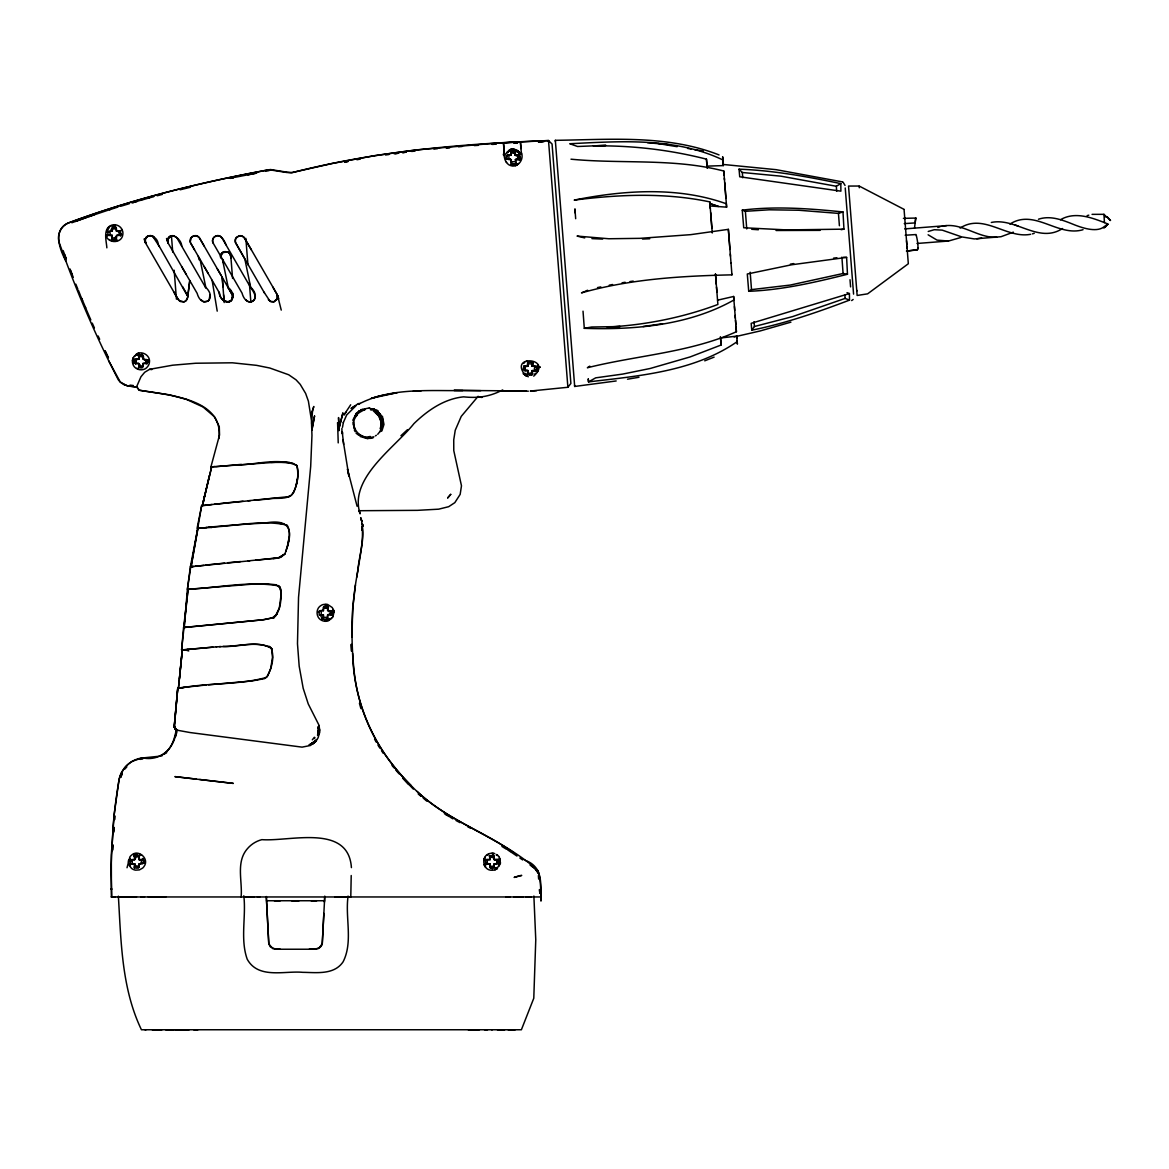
<?xml version="1.0" encoding="UTF-8"?>
<svg xmlns="http://www.w3.org/2000/svg" width="1169" height="1169" viewBox="0 0 1169 1169"><rect width="100%" height="100%" fill="white"/><g stroke="black" fill="none" stroke-linecap="round" stroke-linejoin="round"><path stroke-width="1.5" d="M135.619 359.292L138.892 359.278L138.643 354.455L142.121 355.04L143.743 357.13M218.881 291.987C221.555 308.923 241.398 301.178 228.452 288.115L199.621 238.169C196.567 232.251 187.186 237.716 190.766 243.284L219.567 293.185C219.83 301.587 232.952 306.263 232.719 295.713L228.262 287.779L222.431 259.138L223.191 262.63M147.162 361.353L147.177 359.833C141.639 362.171 142.998 351.65 143.159 359.088L145.92 360.476L145.862 361.44L145.277 363.296L143.013 363.471L143.027 366.832L141.259 367.972L138.877 366.92L138.848 363.53L135.677 363.837L133.909 362.77L134.976 359.175L138.892 359.278M176.855 730.333L175.072 728.842L174.313 726.051L177.776 688.03L206.08 684.99M351.986 637.149L352.658 608.698L355.449 584.968M327.51 618.766L327.656 614.777L329.936 614.017L331.017 610.788L332.244 611.533L331.689 614.996L327.598 615.069L327.51 618.766L325.07 619.278L323.228 618.708L323.418 614.821L319.532 615.142L319.079 613.944L319.488 610.759L323.36 610.496L319.488 610.759M174.707 728.141L174.327 725.817L176.3 730.04L190.021 732.539L302.07 747.137L310.428 745.486L315.367 741.847L318.07 737.858L319.809 731.94L319.093 725.394L308.251 703.943L303.18 688.278L299.176 666.155L297.481 643.739L298.533 597.417L310.691 466.358L311.962 435.409L311.436 420.241L308.397 401.172L305.635 393.442L300.228 384.382L296.035 379.823L288.699 374.767L269.834 368.03L256.552 365.342L232.353 362.799L195.734 363.238L172.661 365.196L149.617 369.316L144.693 372.283L140.952 376.754L136.583 386.837L139.33 390.285L169.534 394.859L186.382 399.345L203.026 406.973L214.658 416.968L219.275 426.656L219.538 434.985L210.902 466.928L277.886 462.076L292.016 462.836L296.897 465.554C299.483 474.366 296.97 484.039 293.711 492.383C288.319 501.019 275.723 496.986 267.204 499.192M318.202 730.654L317.632 735.447L318.231 726.592L318.363 728.506M490.352 868.085L489.957 863.818L486.012 864.198L485.369 861.261L486.801 859.493L490.308 859.551L489.46 855.752L493.26 855.372L494.209 856.293L494.151 859.551L496.927 860.472L496.577 863.774L494.166 863.847L494.107 867.135L490.951 868.333L489.943 867.281L489.957 863.818M518.802 153.373L520.044 154.79L515.237 155.185L515.339 150.83L511.993 150.947L511.058 151.795L511.087 155.302L507.229 155.199L506.82 159.101C514.155 156.763 508.383 166.524 515.836 163.718L515.514 159.437L518.992 158.926L520.03 156.588L518.948 155.068L515.266 155.287L518.101 156.573L517.867 159.349M112.195 235.539L112.107 239.236L114.869 239.923L116.52 235.407L120.539 234.648L120.524 230.79L116.301 231.111L115.599 226.932L112.735 226.538L112.224 231.199L108.22 231.55L107.826 232.66L108.059 235.261L112.195 235.539L108.059 235.261M1038.452 219.231C1050.829 215.038 1063.454 220.371 1074.852 224.974C1083.634 228.379 1097.954 232.909 1104.837 226.099M176.271 730.172C173.626 725.481 173.611 726.285 176.271 730.172C175.204 747.546 160.825 761.75 142.676 757.892C130.212 759.149 119.72 769.918 118.624 782.382A564.276 564.276 0 0 0 113.174 825.285L110.967 868.289L111.727 896.959M532.056 366.277L532.786 362.507L532.056 366.277L535.241 366.262L537.755 367.884L537.185 365.634L536.045 371.011L537.112 370.208L537.17 367.738L535.3 367.081M348.084 896.082C344.987 917.636 353.272 941.761 343.116 961.795C334.159 975.165 316.375 972.476 302.727 972.33C284.447 970.635 258.349 979.33 247.229 959.238C240.04 939.145 246.279 916.715 243.81 895.79M532.26 372.443L532.538 374.431L532.1 370.602L536.045 371.011L532.143 370.558L532.538 374.431L529.63 375.161L527.438 374.475L527.935 370.5L524.589 370.529L523.42 368.001L524.004 365.985L527.92 366.292L528.432 362.054L532.786 362.507M129.379 860.881L129.744 859.639L134.669 859.639L134.216 855.796L139.842 855.766L139.169 854.685M139.038 859.799C140.002 850.886 136.437 861.1 141.668 860.223L143.071 859.303L139.067 859.61M327.656 608.45L328.416 607.69L327.685 607.076L327.583 610.218L330.491 611.562C324.909 612.293 330.169 605.849 326.019 606.024L323.623 606.799L323.36 610.496M532.158 366.102L532.129 362.96L533.079 363.486L532.158 366.102L535.241 366.262L534.072 365.912M148.068 360.023L147.046 363.676L145.277 363.296M175.233 729.266L174.327 725.847L176.198 730.128C174.254 740.196 170.426 752.485 159.583 756.036L162.345 755.627L161.717 755.218M220.707 258.071C218.647 250.487 231.301 249.304 230.877 256.917L232.573 278.441M351.211 875.523L350.788 896.959L248.281 896.959M494.107 867.135L494.166 863.847M1107.715 224.609L1106.269 224.769L1108.124 224.112L1104.442 222.607L1103.945 214.336L1092.051 214.351M510.97 159.481L510.999 163.119M138.833 359.19L138.731 355.741L137.796 355.464L138.643 354.455M363.048 525.889L362.01 526.678L361.791 530.185L362.01 526.678L363.048 525.889L361.879 523.069M174.371 726.899L174.327 725.788M112.224 231.199L112.735 226.538L114.81 226.684M382.906 422.17L382.833 424.362L382.424 418.926L381.05 415.799L382.906 422.17L379.618 413.738L380.027 414.381L375.483 410.231L376.535 410.874L370.427 408.478M119.092 234.56L119.194 231.769L119.676 231.038L120.129 232.236L120.524 230.79M515.237 155.185L515.339 150.83L517.999 152.423M112.589 849.863L112.838 844.749M133.368 360.841L133.573 357.992M221.715 253.468L220.62 256.946L222.636 252.562L227.911 252.022L230.147 253.994L230.965 257.984M249.83 560.784L190.372 566.746L187.391 589.337L251.247 584.237L266.883 583.799L276.191 584.792L280.282 587.729L281.276 593.414L279.347 607.836L275.402 616.151M497.278 855.547L496.197 854.919L497.176 855.284M133.061 358.006L133.032 360.169L134.026 359.497M324.763 896.112L322.264 943.704L320.262 947.314L315.528 949.228L275.519 949.243L270.214 946.7L268.782 943.704L266.313 896.521L268.782 943.894L272.757 948.644L280.253 949.228M323.857 913.427L322.249 944.055L318.465 948.556L309.244 949.228M324.441 902.147L324.734 896.711M515.514 159.437L515.836 163.718M840.818 183.621L840.891 191.161L739.714 176.782L739.056 169.184C773.381 170.382 807.253 176.665 840.818 183.621L836.317 186.266L780.965 176.183L742.33 172.486L739.056 169.184M363.077 525.115L361.674 522.879C365.546 538.018 358.868 555.713 357.772 571.334C351.46 603.452 350.598 636.477 353.886 669.004C357.144 703.826 370.646 737.318 392.609 764.57A233.99 233.99 0 0 0 410.64 785.1C446.178 822.903 499.616 835.85 537.638 870.306C541.978 876.998 540.955 918.191 540.809 893.072C541.189 878.971 540.487 865.761 525.188 860.34M341.962 433.012L341.903 428.38M112.516 850.462L112.838 845.275M113.7 831.437L113.919 827.973M311.641 423.514L312.474 411.196L313.803 406.476L310.91 415.287L312.474 411.196M255.646 560.243L278.704 557.876L284.783 554.091C293.214 532.713 292.557 517.867 264.808 523.098C245.227 524.033 225.661 525.612 206.124 527.424M511.058 151.795L511.087 155.302L507.229 155.199M113.641 832.606L114.036 827.36M134.786 859.551L130.709 859.799L130.402 863.073L130.855 864.066L134.713 863.818L134.347 867.822L136.437 868.187L139.169 867.077L139.009 863.876L144.328 862.883L143.845 860.033M139.038 867.266L139.096 863.935L143.699 863.204L143.071 859.303M291.154 495.612C297.54 487.458 298.972 475.432 296.897 465.554C277.93 456.699 254.506 465.671 234.034 464.853M174.985 728.696L174.313 726.519L177.79 688.015L179.485 687.869M134.669 859.639L137.343 855.138M281.101 590.462C281.305 599.682 280.721 610.452 274.189 617.524L264.106 619.687L183.562 627.475L181.619 649.92L182.656 649.818L181.59 649.92L188.077 589.41L192.476 588.986M382.658 424.771L382.497 421.147L382.658 424.771L382.818 422.944M174.239 726.417L177.776 688.03L179.529 687.971M185.476 627.256L183.65 627.461L188.063 589.41L189.188 589.308M185.111 627.446L184.264 627.534L187.391 589.337L190.752 566.702M114.796 819.484L115.132 816.094M179.471 678.648L182.291 649.993L212.977 647.144M917.972 247.93L917.27 249.918L906.428 251.087L917.621 249.611A10.185 1.753 79.7 0 0 916.364 235.729M232.719 296.692L233.084 293.375M500.011 863.409L500.274 860.939L499.499 864.914M850.594 286.887L850.009 279.727M133.558 359.073L133.032 360.169M529.63 375.161L529.805 373.554L532.056 372.984M915.707 218.34L915.137 222.914L904.265 223.615M915.751 218.062L903.403 218.355M914.509 228.13L915.78 217.785M182.612 286.697L187.814 295.918L189.758 280.56L187.625 297.715L185.944 300.711A5.304 5.217 64 0 1 183.738 301.85L180.596 301.587L178.141 299.425L145.73 243.284C142.486 231.9 157.771 234.472 158.253 244.511L187.712 296.327M342.517 427.255L343.365 422.404M114.869 239.923L116.067 240.01L116.973 235.378L119.939 235.247M323.448 610.686L323.448 607.296M191.497 566.804L190.386 566.746L197.751 528.432L206.533 527.54M192.257 566.717L191.058 566.848L197.985 528.417M287.691 545.952L289.035 537.331M187.683 297.247L186.616 299.995A5.304 5.202 67.1 0 1 183.738 301.85L178.93 300.477L174.649 293.39M525.451 375.527L523.566 373.306M218.837 438.653C224.58 398.088 166.597 395.005 139.14 390.154L136.656 386.603M356.706 577.34C359 561.5 363.983 540.326 362.01 526.678M191.073 566.863L201.653 505.563L250.414 500.639M323.228 618.708L323.418 614.821M295.918 486.421L297.335 479.1M127.026 867.749L129.905 856.892A10.565 8.446 84.2 0 1 131.279 855.387C138.103 848.489 149.866 858.791 144.006 866.507A8.899 7.993 -79.1 0 1 142.662 868.07L139.403 869.897L135.575 870.145A12.654 10.316 -60.9 0 1 131.571 868.392L129.335 865.601L128.415 861.611A5.962 4.179 -86.6 0 1 128.561 860.194M483.951 859.61L484.887 857.359M494.151 864.256L498.228 863.058L498.725 859.449L494.224 859.58L492.617 856.921L489.986 857.681M112.107 239.236L112.224 235.29M202.369 505.709L211.604 467.103L202.354 505.709L209.353 475.637M518.101 156.573L518.305 155.594M505.534 154.206L507.404 151.853M107.723 230.045L109.301 227.137L107.767 228.54M509.786 150.027L508.325 150.903L510.561 149.354L512.986 149.267L510.561 149.354M204.546 495.788L202.632 505.68M132.959 358.708L133.149 359.204M382.205 427.006L381.547 428.775L382.424 423.646L382.555 424.464M382.205 428.102L380.685 431.156L382.891 425.268M107.022 230.395L107.256 229.416M339.083 428.044L342.853 413.095L339.083 428.044L338.542 417.567L338.937 430.674L337.593 422.623L338.221 442.89M381.547 428.775L381.883 427.372M145.92 360.476L146.183 359.438M525.699 370.091L525.232 368.966A4.837 4.837 0 0 1 525.319 367.387L525.568 366.467L527.92 366.292L527.891 362.887L527.292 364.436M175.598 736.675L177.016 731.502M525.466 374.46L524.866 373.437L525.992 373.627M116.067 240.01L116.155 237.702M343.277 422.71L346.667 414.966L355.946 405.789M534.175 370.5L534.73 366.598M285.806 551.578C287.969 543.351 291.87 533.108 287.179 525.173C261.724 519.314 234.954 526.503 209.076 527.131L212.042 527.394L197.079 528.3L201.682 505.563L202.573 505.461M490.308 859.551L487.663 859.712L487.356 860.662A4.837 4.837 0 0 0 487.268 862.24L487.546 863.657L489.957 863.935M494.209 856.293L494.224 859.58M134.303 361.893L134.26 360.637M352.79 420.285L356.691 412.686M507.638 152.803L507.901 151.999M138.877 366.92L138.848 363.53M382.57 425.662L380.1 431.668M537.492 371.771L538.12 369.93M133.997 856.453L134.873 856.234L135.107 857.651M133.047 358.167L132.565 359.804A8.534 8.534 0 0 0 132.462 360.578M129.744 859.639L130.183 858.397M149.047 360.169L148.931 361.499M323.813 608.085L326.575 608.026L327.422 605.732M142.501 859.215L142.793 858.441M516.917 159.174L517.239 158.326M484.346 859.347L485.062 857.578M332.624 616.662L333.282 615.04M515.397 159.612L519.694 159.978L520.614 158.136M168.292 238.081L168.248 243.284L197.152 293.346C201.784 310.165 218.691 298.884 205.145 286.741M321.066 946.364L322.264 943.704M360.023 411.108L354.587 417.654L355.244 416.208M314.388 738.647L314.914 737.522M534.861 374.109L535.285 373.218M142.311 367.694L143.027 363.427L146.461 363.53L145.877 362.624L147.046 363.676M527.979 362.96L528.432 362.054M508.968 155.375L508.836 159.452L511.072 159.715L508.588 158.75L511.496 159.919M381.898 430.937L383.958 424.449L382.395 416.208M315.367 741.847L316.478 739.977L312.985 743.689L316.478 739.977M117.572 240.04L116.491 240.829M142.647 863.789L143.159 862.985M484.609 860.384L485.135 859.566M354.587 417.654L356.282 415.068M321.343 610.773L321.154 614.806M498.725 859.449L497.892 860.735L497.702 859.566L494.151 859.551M350.685 404.795L343.905 415.024L346.009 412.292M354.762 416.5L356.691 413.578L355.975 414.44M120.378 236.167L121.459 234.56L120.48 233.069L120.539 234.648L118.537 235.495M381.386 429.783L377.719 434.298M498.827 866.244L499.455 865.352M231.652 299.995L232.631 295.421L228.452 288.115M407.513 429.651L400.938 435.716M847.028 292.645L849.41 293.551L849.498 300.126C817.613 312.196 785.261 323.448 751.769 330.184L754.414 326.502L754.049 321.694M493.362 868.114L494.18 866.96M356.326 415.477L357.319 414.074M168.862 237.307L172.676 235.612L168.278 238.111L168.248 243.284L167.62 239.733L169.973 236.372L173.494 235.67L176.855 237.775L205.963 288.158L200.031 259.357M1104.88 227.341L1107.671 224.214M331.002 618.796L331.806 617.729M485.646 860.676L486.801 859.493M312.342 739.802L314.359 737.288M516.83 164.551L517.356 164.493M134.347 867.822L134.713 863.818M357.086 415.258C348.084 423.894 358.708 440.362 370.222 436.432M523.683 363.471L524.545 362.478M853.165 299.454L851.646 300.579M478.15 396.291L461.244 416.383L455.238 430.265L453.733 439.851L453.777 450.606L461.477 485.807L460.162 494.385L454.814 502.655L448.662 506.703L438.653 509.173L417.435 510.342L358.781 510.721M134.567 356.326L135.458 355.347M138.19 868.099L139.169 867.077M111.026 229.548L112.297 228.291M312.459 743.718L315.718 740.547L312.459 743.718L314.49 742.154M272.362 617.787L277.097 614.193M138.833 353.286L136.729 354.207L137.401 353.593M311.305 744.054L314.505 741.278M485.515 866.755L484.609 864.928M137.737 354.28L136.773 354.894M1103.916 228.087L1106.4 225.924M115.41 239.66L116.447 238.724M137.796 355.464L139.944 354.952M284.885 553.858L280.984 557.262L278.251 557.861L248.223 560.872M356.94 413.826L364.845 409.471L362.711 409.91M498.14 864.344L499.09 863.555L499.017 860.691M137.314 359.307L136.218 360.184L136.262 363.121C139.593 362.317 139.652 367.344 142.91 366.145M527.979 373.934L529.805 373.554M496.474 868.362L495.393 869.151M737.186 341.626C694.108 371.552 639.165 375.907 588.504 381.883L588.27 379.019L588.504 381.883L595.679 377.85L622.726 374.08L650.183 368.483L690.105 356.94L721.068 345.03L720.411 336.716M140.996 863.745L141.668 860.223M138.892 356.881L140.441 356.545A4.866 4.866 0 0 1 142.034 356.633L143.013 355.917L142.121 355.04M496.226 867.53L494.94 868.435L496.065 868.129M222.461 252.694L225.003 251.569L228.803 252.343L230.804 255.938M486.012 864.198L487.546 863.657M358.445 403.48L351.051 408.492L354.47 406.213M589.775 366.131L587.379 367.753C636.871 355.318 689.359 352.746 736.412 331.733L736.046 327.159M522.85 369.375L523.668 368.834M375.468 435.847L376.374 435.263M525.962 361.659L527.102 360.9M135.999 354.412C141.727 349.955 150.962 355.639 149.369 362.77A19.084 12.669 22.8 0 1 147.689 366.54C143.86 372.137 134.201 370.208 132.74 363.603A17.959 12.304 -4.2 0 1 132.433 360.797L133.85 356.647L138.147 353.345M112.268 227.765L113.685 226.888M928.23 231.477L934.294 229.708L942.199 230.132L961.766 236.912L974.347 238.929L1001.015 236.708L1013.362 232.163M498.228 863.058L496.577 863.774M487.195 855.226L488.584 854.378M846.619 257.399L791.53 264.793L747.298 273.999L748.715 291.3L751.506 289.62L790.273 285.061L843.083 273.502L847.467 274.262L846.619 257.399L843.477 257.209M109.769 226.596L111.946 225.675M278.251 557.861L284.783 554.091M328.781 619.19L329.906 618.547M360.008 403.378L358.167 404.43C390.11 387.377 427.825 391.074 462.792 390.563M163.923 754.253L166.685 752.704M517.969 159.495L518.992 158.926L519.694 159.978M507.843 152.175L507.01 152.452M512.46 149.164L511.803 149.515L514.681 149.091M533.707 376.155C554.106 357.714 507.185 353.959 525.743 375.819M497.336 868.202L496.24 868.772L496.957 868.26M359.394 411.356L361.469 410.275M360.11 513.863C348.435 478.296 394.64 447.917 413.943 423.616C427.547 410.421 444.235 398.79 463.596 396.846C478.136 398.351 489.533 396.759 502.714 389.935M517.209 164.084L518.452 163.455M362.682 409.457L359.526 411.006M1060.488 219.714C1074.501 211.487 1090.604 217.229 1104.442 222.607M960.1 228.072C983.655 212.816 1006.48 238.944 1030.62 234.297M1009.928 224.083C1034.433 208.257 1057.974 237.278 1083.049 229.694M1062.548 228.525C1038.744 243.985 1015.7 217.332 991.327 222.461M495.51 869.415L496.489 868.976M583.93 291.797L581.49 292.893C630.237 278.996 681.483 275.972 731.94 274.847L731.882 274.101M514.988 161.673L511.116 161.79M329.746 619.687L325.026 620.827M960.757 237.526L948.468 241.033L916.993 243.473M585.143 291.256L587.598 290.248M515.047 164.654L516.698 163.996M704.717 360.826L714.113 357.13M130.855 864.066L134.844 864.023M849.498 300.126L845.114 298.416L792.524 316.624L754.414 326.502M71.85 222.753L87.105 217.215M136.262 363.121L133.909 362.77M514.784 165.034L512.606 165.428M75.488 221.409L94.265 214.76M373.934 436.782L367.899 438.083M88.756 216.66L110.281 209.456M937.816 227.517L939.964 226.801M273.414 617.773L274.189 617.524L262.251 619.862L187.931 627.125L189.583 626.92M109.506 209.777L117.967 207.015M843.945 229.153L786.737 229.913L743.718 227.765L742.271 210.157L745.384 211.311L769.304 209.792L798.763 210.245L838.451 213.386L842.995 211.94L843.945 229.153L841.096 229.679M849.41 293.551L751.17 323.331L751.769 330.184M287.369 496.957L289.839 496.182M490.337 853.37C480.591 854.89 482.183 870.744 492.047 870.247A8.724 8.504 36.2 0 0 496.737 868.859L500.507 863.087L498.988 856.716M120.67 206.285L129.408 203.654M132.901 202.602L141.624 199.987M790.931 322.147L760.04 330.988L734.117 336.95M360.783 409.764L369.462 407.893M1032.388 233.873L1034.229 233.332M369.039 437.484L369.769 437.264M131.936 202.909L137.197 201.389M140.704 200.367L149.471 197.824M510.97 150.859L507.667 151.678M1087.053 215.666L1088.807 215.154M148.551 198.072L153.738 196.684M157.201 195.764L162.389 194.375M133.85 855.094L135.239 854.729M180.128 189.787L190.489 187.245M115.088 238.33L116.184 238.052M514.915 164.654L511.101 164.873L513.293 164.917M583.024 311.173L584.295 328.328C634.884 330.067 689.038 325.289 733.913 300.009L733.635 296.473L717.547 300.185M847.467 274.262C815.056 282.343 782.222 290 748.715 291.3M493.084 857.038L494.049 856.804L492.953 854.583M134.946 866.112L138.921 866.229M115.103 237.307L115.95 237.102M324.704 620.14L326.136 619.804M158.809 756.285L141.829 758.038L132.462 761.209A29.809 29.809 0 0 0 124.762 767.638L121.079 773.44L119.019 779.723L114.197 814.296L111.303 854.846L111.435 896.959M511.218 152.905L515.193 153.256M112.969 228.642L116.432 228.876L116.608 231.17L119.194 231.769M230.395 178.302L233.829 177.571M514.755 165.15L515.85 164.917M597.491 287.589L600.851 286.902M609.224 285.192L612.571 284.505M230.147 178.389L233.698 177.688M247.886 174.853L256.742 173.07L235.539 177.206M265.611 171.302L269.162 170.586M981.741 238.038L976.802 238.812M494.107 866.156L489.943 866.317M344.84 162.023L348.201 161.395L344.738 162.053M134.479 853.969L136.32 853.618M356.94 159.729L360.432 159.072M372.94 437.995L369.609 438.433M245.811 299.644C247.243 301.923 250.502 302.669 252.782 301.237C258.057 297.847 253.264 291.242 250.75 287.735L222.139 238.169C219.085 232.28 209.748 237.76 213.269 243.284L242.056 293.141C246.834 310.384 263.551 298.577 250.268 286.887M729.938 249.435L728.36 229.343L690.762 234.648L640.027 238.344L608.801 238.754L577.048 236.08L584.705 237.906M942.156 226.26C961.459 221.818 977.635 238.242 996.675 237.249M363.53 410.027L364.918 409.778L362.901 410.085M584.295 328.328L591.704 327.013L620.184 326.546L607.208 327.101C644.923 325.099 682.477 317.72 717.883 304.466L716.509 287.048M511.759 149.72L512.548 149.588M622.069 282.796L625.137 282.27M790.376 264.15L793.766 263.58M627.505 379.209L638.975 377.266M319.532 615.142L323.375 615.011M289.357 496.591L248.091 500.77M513.527 150.83L511.993 150.947M643.067 326.546L662.502 323.711M629.989 281.568L633.218 281.101M616.18 380.962L574.68 386.457L555.333 140.324C609.897 139.622 667.221 134.508 719.052 154.936M385.478 154.995L388.97 154.513M394.187 153.797L397.679 153.314M402.91 152.598L406.388 152.131M395.297 153.636L398.907 153.139M402.516 152.657L406.125 152.16M140.032 759.353L142.676 759.002M524.589 370.529L527.935 370.5M528.388 363.778L532.085 363.997M184.264 627.534L186.616 627.271M833.57 258.144L836.902 257.735M197.649 566.074L195.676 566.322L204.005 565.343M273.283 558.665L276.176 558.314M368.79 437.82L371.07 437.542M223.089 503.313L214.336 504.292M192.067 566.556L192.856 566.468M193.133 566.614L194.259 566.483M736.865 337.563L736.952 338.528L736.762 336.131L720.586 337.987L721.068 345.03M183.138 687.562C210.683 682.769 239.981 684.917 266.59 677.377C271.661 668.931 274.978 656.993 270.974 647.655C255.324 640.48 236.182 647.144 219.377 646.632M181.604 687.737L184.059 687.46M191.511 566.629L192.564 566.497M182.335 687.664L179.938 687.927M241.369 464.385L215.812 466.709M205.89 565.022L224.477 563.137M203.085 505.636L212.042 504.526M411.605 151.459L415.068 151.093M536.513 390.709L530.229 391.06L567.886 387.275L570.881 383.461L552.06 144.006L548.509 140.572C462.047 143.655 375.293 151.21 291.286 172.866L270.463 169.52C201.74 182.057 133.529 198.642 68.021 223.162C60.846 226.216 56.755 235.057 59.151 242.494L65.917 261.155M742.271 210.157C775.748 205.978 809.576 208.593 842.995 211.94M223.878 503.138L243.035 501.238M182.364 649.979L181.619 649.92L216.586 646.852M191.716 589.059C220.649 587.349 250.356 580.818 278.982 585.947L280.282 587.729M186.923 649.54L188.107 649.423M178.989 688.044L177.776 688.03M208.52 684.815L251.993 680.957L264.589 678.604L267.584 676.003L270.667 668.756L272.509 657.373L271.603 648.634L271.895 650.271M198.175 528.198L197.736 528.432M227.882 562.727L240.536 561.544M536.819 367.577L540.21 367.256L537.331 366.54M188.983 589.176L188.063 589.41M215.081 466.533L210.931 466.928L212.393 466.796M433.918 149.033L437.44 148.711M446.251 147.908L449.773 147.586M458.584 146.783L462.106 146.461M254.068 500.244L266.532 499.192M446.412 147.835L449.963 147.542M904.718 228.905L946.51 225.617M216.309 646.925L220.62 646.589M223.177 646.355C238.637 647.524 258.276 639.472 271.807 648.707L268.943 646.165M474.366 145.584L478.457 145.321M492.719 144.328L496.284 144.094M114.124 225.354L115.205 225.296M905.186 235.232L916.058 234.545L916.364 235.7M948.468 241.033L937.07 240.127L928.128 234.808M491.93 144.401L495.583 144.196M114.898 238.067L112.414 237.833M521.316 152.496C524.706 160.197 516.42 169.534 508.661 164.654C501.881 159.802 504.993 149.968 503.386 142.866L520.424 141.975L520.994 148.595M538.5 142.004L542.021 141.829M413.241 391.147L421.293 390.753M538.544 142.019L543.819 141.785M331.397 613.74L332.288 613.71M492.339 1029.757L491.55 1029.757M327.51 617.495L323.492 617.232M567.871 387.129L548.509 140.572L497.775 143.013L416.12 149.91L374.752 155.623L332.434 163.441L292.688 172.427L286.975 172.515L269.002 169.724C200.776 182.393 133.134 198.993 67.963 223.06C52.313 230.293 59.955 249.991 65.902 261.111A1106.736 1106.736 0 0 0 108.688 360.768L120.275 382.058L126.72 385.653L136.568 386.997M642.453 239.031L649.73 238.754M270.887 462.398L289.401 462.383M508.836 159.452L506.82 159.101M112.209 231.082L108.22 231.55L109.74 232.061L110.602 235.276M152.218 1029.757L521.389 1029.757L533.78 998.253L535.767 939.803L533.882 896.009M723.348 165.589L707.011 166.13L706.456 159.159C669.559 149.72 631.421 145.321 593.355 145.891L605.951 145.38L577.559 146.49L569.771 143.743C620.754 141.186 675.609 137.343 722.91 159.948L723.348 165.589L723.1 162.418L723.202 163.748M111.011 889.083L111.976 889.054L110.997 889.054M524.662 390.928L502.918 390.782L526.225 390.943M114.883 241.179L112.063 240.916M524.764 390.884L521.082 390.957L524.355 390.987M820.112 230.366L776.041 230.498M524.282 390.987L521.082 391.016L528.315 391.191M512.723 163.894L514.331 163.923M368.001 438.799L360.067 436.446M513.892 896.959L523.274 896.959M531.223 896.959L527.818 896.944M170.119 1029.757L169.169 1029.757L173.377 1029.757M497.38 1029.757L504.73 1029.757M540.458 896.959L348.07 896.959M134.479 361.353L136.115 361.353L136.218 360.184L134.377 359.877M115.205 896.959L112.662 896.959M148.258 896.959L165.808 896.959M244.394 896.959L254.535 896.959M334.729 896.959L347.529 896.959M111.143 896.959L119.574 896.959M121.065 896.959L136.554 896.959M124.981 896.959L247.93 896.959M140.835 896.959L144.591 896.959M274.306 900.744L280.341 900.744M291.505 900.758L299.103 900.744M311.115 900.744L316.726 900.744M266.532 900.744L324.514 900.744M161.965 1029.757L141.434 1029.757C121.503 988.316 121.079 941.235 118.376 896.17M144.956 1029.757L146.023 1029.757M165.633 1029.757L169.9 1029.757M171.156 1029.757L172.88 1029.757M174.678 1029.757L189.188 1029.757M193.659 1029.757L197.926 1029.757M468.228 1029.757L479.509 1029.757M508.077 1029.757L515.251 1029.757M525.568 896.959L527.599 896.959M123.008 896.959L117.47 896.959M257.312 896.959L259.825 896.959M505.885 896.944L509.889 896.959M484.448 1029.757L487.575 1029.757M480.737 390.665L453.937 390.388L511.467 390.855L499.163 390.884M486.655 859.683L487.663 859.712M327.188 606.36L326.019 606.024L326.063 607.938M591.923 238.622L602.693 239.075M113.992 225.865L114.913 225.895M494.808 853.633L491.126 853.253M723.377 164.478L776.114 169.666L842.323 181.867M536.703 367.095L540.21 367.256M710.138 205.963L726.621 207.161L726.358 203.786C677.947 186.412 623.822 190.123 574.198 200.104C619.073 194.434 665.146 192.432 709.802 201.901L712.257 232.996M135.882 866.448L137.547 866.565M751.711 229.285L758.345 229.752M570.998 159.189C621.776 164.113 673.987 158.034 723.786 171.039L724.108 175.292M647.568 142.72L668.405 144.547M114.387 228.408L115.497 228.51M1104.676 216.572L1107.481 217.171L1110.55 220.517L1107.16 217.083M143.071 359.117L147.177 359.833L148.565 362.302M513.191 152.584L514.316 152.701M478.077 396.978L482.037 397.445M492.047 853.195L493.976 853.399M525.568 366.467L524.004 365.985M196.144 779.095L174.882 776.625L233.347 783.405L199.68 779.504M129.978 385.127L133.339 385.522M136.612 386.91C130.037 386.632 122.219 385.682 118.244 379.691L108.659 360.71M136.525 854.174L137.343 854.276M370.588 409.851L371.932 410.027M149.617 369.316L151.78 369.609M278.061 523.069L283.716 524.004M657.986 143.509L677.143 146.695M687.591 148.419L691.069 149.004M694.547 149.574L703.256 151.02M325.289 604.621L326.633 604.841M369.141 408.302L374.811 409.822L373.525 409.296M532.114 363.311L533.079 363.486M513.264 149.384L514.331 149.588M176.212 729.938L177.571 730.201M146.87 362.448L147.63 362.624M514.126 149.866L515.397 150.246M326.575 608.026L327.539 608.26M528.3 376.798L523.537 373.963M130.373 860.705L132.126 861.188L132.462 863.643M365.473 437.703L357.904 433.889M125.741 385.215L123.666 384.426M184.79 649.759L188.735 650.958M331.689 614.996L329.936 614.017M317.997 611.957L318.918 612.249M520.03 156.588L518.948 155.068M141.566 353.739L142.735 354.119M355.186 430.484L353.929 427.854M1018.111 226.085L1015.203 224.959M373.627 409.939L377.894 412.379M138.95 857.33L137.211 856.629M523.639 366.774L525.319 367.387M112.092 240.069L114.051 240.522L114.007 239.572M527.979 372.823L528.929 373.174L527.877 373.759L527.467 370.573M519.65 152.584L518.671 151.605L520.41 153.329L517.224 150.304M535.884 369.725L537.112 370.208L536.454 368.995M374.957 409.53L373.612 409.004L378.186 411.809L376.871 410.947L380.948 415.127M485.223 863.248L486.596 863.789L485.676 862.751M516.756 150.377L515.339 149.793L516.23 150.421M525.729 375.191L526.868 375.673M362.536 436.709L363.501 437.148M140.251 854.451L141.668 855.153M109.272 239.543L110.047 239.923M139.009 365.634L140.528 365.941L138.293 363.515M375.512 410.421L376.564 410.962M904.061 209.368L859.142 186.032L848.533 186.061L857.14 295.465L867.617 293.843L908.328 263.741L904.075 209.558M523.741 369.828L525.349 370.675M455.983 820.492L460.031 822.655M523.332 373.89L526.094 375.381M524.706 373.963L523.391 373.174M467.571 826.629L470.727 828.353M484.901 864.665L485.573 865.601L485.427 864.665M519.372 152.102L520.41 153.329M444.352 813.653L447.23 815.392M450.094 817.131L452.973 818.87M501.91 846.429L506.528 849.279M446.163 814.764L449.057 816.546M512.811 852.026C481.818 830.37 444.615 818.11 417.158 791.413M332.244 611.533L327.583 610.218M843.01 182.043L845.026 185.433M136.963 368.162L138.19 368.966M507.638 849.863L510.473 851.748M376.754 410.071L378.142 410.991M511.145 852.128L516.961 856.059M519.854 858.017L522.762 859.975M531.778 866.141L534.642 868.129L539.274 874.558L537.389 872.016M358.825 435.263L356.077 433.202M517.604 150.874L519.299 152.438M530.054 865.06L534.438 868.26M510.941 164.04L511.788 164.697M517.648 150.596L518.437 151.225M420.708 795.928L418.21 793.78L420.694 795.899M423.207 798.062L426.963 801.276M373.276 410.772L379.954 417.172L381.269 422.462L380.436 428.935L381.269 422.462L378.449 415.331M223.849 300.345C232.952 306.687 235.89 292.557 228.262 287.779M142.034 356.633L142.998 357.48M376.871 410.947L379.443 413.256M321.68 618.912L322.571 619.716M278.28 585.537L280.706 589.234M413.329 789.09L402.56 777.896L408.609 784.457M1103.945 214.336L1106.371 216.733M491.579 868.187L492.383 869.005M223.644 300.126L226.289 301.807L229.708 301.514A5.012 4.924 58.2 0 0 230.965 300.711M490.016 856.234L490.761 856.994M107.855 232.178L106.978 231.243L107.066 232.032M410.991 785.436C375.366 750.936 353.564 703.183 352.643 653.398M506.732 156.354L506.075 155.652L506.484 156.792M378.464 412.365L380.524 414.747M134.523 362.332L135.677 363.837M395.56 769.772L399.053 773.834M391.966 765.374L393.997 767.858M263.975 292.118L270.068 301.295L274.087 301.777L277.155 299.249L277.053 294.296L244.394 237.76L242.378 236.065L239.075 235.729L235.612 238.491L235.247 241.939L244.832 258.933L250.75 287.735M174.605 727.863L175.248 729.12M200.79 299.644L203.64 301.777L208.053 301.032A5.275 5.187 61.4 0 0 209.134 299.995L209.923 295.085M518.291 151.824L519.007 152.774M138.921 366.774L139.71 367.826M505.929 161.41L506.645 162.374M268.329 299.644L270.945 301.704L273.78 301.85L277.521 298.358L277.535 295.392L272.815 286.96M530.609 373.291L531.88 375.044M379.004 414.484L379.808 415.623M534.642 868.129L536.469 870.715M320.847 616.224L322.235 618.196M381.503 750.673L383.33 753.406M175.131 728.93L174.692 728.097M377.967 745.164L379.91 748.175M380.1 415.769L381.445 417.888L380.699 416.164M225.953 244.789C224.477 240.259 219.611 232.266 214.059 237.117C212.495 238.724 212.1 241.34 213.269 243.284M204.239 246.148L199.373 237.775L196.67 235.831L193.879 235.787L191.38 237.307L190.226 241.968M181.736 246.191C181.575 238.286 168.497 229.708 167.605 241.457L166.524 238.491M159.422 246.542L152.686 236.27L149.384 235.67L146.68 236.956L145.19 239.499L145.73 243.284L144.079 239.002M264.501 293.024L235.568 242.86L235.174 239.937L236.445 237.263L240.156 235.612L243.649 236.912L251.408 249.888M217.215 268.651L220.868 274.978M204.151 266.488L208.345 273.751M190.532 242.86L194.507 249.771M181.867 266.883L186.119 274.247M173.743 291.797L176.373 296.371M354.382 430.207L355.23 431.697M374.577 739.188L376.257 742.14M489.46 855.752L489.972 859.493M186.996 294.296L187.814 295.918M145.73 243.284C142.326 237.994 150.933 232.412 154.352 237.789C151.4 233.055 143.29 236.898 145.307 242.188M129.321 864.023L130.095 865.615M168.248 243.284L166.67 239.134M105.327 351.343L108.469 357.889M380.685 415.609L381.401 417.172M98.138 336.014L99.672 339.288M105.02 350.715L108.089 357.246M115.599 226.932L116.432 228.876M327.963 606.623L328.416 607.69M81.669 298.402L85.717 307.9M106.934 234.56L107.548 236.006M520.234 153.227L520.629 154.162M324.31 606.229L325.011 607.938M174.327 726.577L175.555 729.646M70.111 269.308L73.296 277.418M78.411 290.38L80.325 295.231M499.821 858.148L500.186 859.083M63.155 250.59L66.312 259.138A1062.343 1062.343 0 0 1 64.412 254.155M537.842 364.976L538.5 367.271M277.535 295.392L278.733 298.665M359.891 513.206L359.146 510.575M361.849 521.359L360.768 517.999L361.879 521.432M519.737 157.61L520.161 158.94M360.651 517.633L361.718 520.979M279.683 586.765L281.276 593.414M357.1 506.279L347.471 469.09L348.932 476.368L342.999 439.588M359.424 703.358L360.914 708.589M132.886 362.492L133.164 363.515M121.488 229.343L121.766 230.395M538.441 367.826L537.696 365.064M277.491 295.216L281.247 310.106M505.256 157.859L505.49 158.823M198.321 256.376L199.081 259.752M382.511 418.78L383.242 422.754M105.97 234.677C107.066 243.707 121.854 243.985 122.818 234.545A14.715 10.477 -30.7 0 0 122.672 231.257C121.693 226.669 116.549 223.674 112.078 225.032C102.434 227.897 106.452 241.165 106.861 247.843M354.178 426.349L354.528 428.395M212.144 280.312L217.215 311.144M537.565 365.985L537.711 366.847M318.699 726.694L319.079 732.057L318.699 726.694L319.108 729.31M343.642 444.395L342.517 434.283M538.208 368.337L538.032 366.92L538.032 367.899M496.854 859.741L496.927 860.472M555.333 140.324L555.421 141.493M503.386 142.866L504.54 156.091M838.451 213.386L839.4 225.734M520.424 141.975L521.432 154.103M538.368 875.61L538.661 879.117M715.443 273.838L716.918 292.279M574.593 385.288L574.68 386.457M706.456 159.159L707.187 168.321M709.802 201.901L710.343 208.623M230.98 258.101C232.529 250.78 220.269 249.041 220.62 256.932M904.806 218.939L904.733 217.975M906.823 244.599L906.516 240.682M906.969 246.396L907.115 248.223M856.731 290.263L856.789 291.11M853.575 294.12L845.231 187.961M735.126 315.411L735.871 324.792M724.473 179.821L723.786 171.039M724.692 182.612L726.621 207.161M730.304 254.038L731.034 263.288M734.439 306.57L734.731 310.37M737.128 340.822L737.376 344.11L736.748 336.058M716.29 284.213L715.516 274.218M710.664 212.612L711.892 228.306M548.509 140.572L548.612 141.917M539.508 889.551L539.8 893.145L540.809 893.072L539.8 893.145L539.523 889.638M222.285 278.134L222.958 286.741M223.6 294.851L224.039 300.477M859.157 186.222L859.288 187.771M746.743 228.934L745.384 211.311M751.506 289.62L750.177 272.216M724.356 178.272L725.934 198.423M730.479 256.23L728.36 229.343M731.02 263.054L731.94 274.847M733.635 296.473L735.345 318.187M736.412 331.733L735.52 320.248M723.29 164.771L722.661 156.763L722.91 159.948M245.855 238.359L247.93 264.866M249.348 282.825L250.838 301.88M222.183 276.863L224.2 302.552M171.463 236.109L172.72 252.095M174.152 270.2L176.431 299.176M575.236 213.05L574.929 208.886L575.674 218.705M742.724 177.761L742.33 172.486M841.899 257.122L843.083 273.502M844.851 294.983L845.114 298.416M351.416 867.617C348.406 823.356 289.985 841.738 261.856 839.649A28.144 28.114 2.4 0 0 247.507 848.592C235.641 861.962 242.597 881.163 241.121 896.959M836.317 186.266L836.697 191.307M353.462 424.888L353.374 421.775L353.476 425.238M351.27 644.645L351.577 651.338M351.284 644.28L351.562 651.118M132.974 359.877L132.974 361.323M94.397 327.934A1062.343 1062.343 0 0 1 92.263 323.141M90.846 319.955A1062.343 1062.343 0 0 1 85.279 307.111M82.531 300.594A1062.343 1062.343 0 0 1 80.5 295.684M77.812 289.108A1062.343 1062.343 0 0 1 75.839 284.169M71.952 274.247A1062.343 1062.343 0 0 1 70.023 269.235M125.039 768.954A27.223 27.223 0 0 1 126.851 766.879M503.298 154.805A10.229 10.229 0 0 1 503.649 153.724M497.424 868.377A8.534 8.534 0 0 1 494.925 869.765M485.442 867.062A8.534 8.534 0 0 1 484.039 864.578M496.606 854.495A8.534 8.534 0 0 1 498.725 856.38M517.034 165.034A8.534 8.534 0 0 1 515.222 165.706M334.027 612.015L332.887 617.057L328.489 620.739A9.527 8.768 51.9 0 1 325.274 621.294A9.016 8.373 56.3 0 1 323.272 620.944A8.797 8.256 61.2 0 1 321.972 620.476C315.893 618.065 315.323 608.64 321.051 605.484A8.797 8.446 -75.8 0 1 322.965 604.592L325.713 604.212A9.337 8.724 -53.1 0 1 327.685 604.49L332.303 607.573L334.027 612.015M342.385 432.048L342.473 433.991L342.385 432.048M182.291 649.979L178.448 688.103L182.291 649.979M314.549 416.018L311.889 430.134L314.549 416.018M318.976 730.581L318.275 735.199L318.976 730.581M132.229 860.662L132.492 859.683L132.229 860.662M122.175 773.571L120.714 777.385L122.204 773.483M450.737 494.355L447.727 497.877L450.737 494.355M358.825 411.342L357.626 412.525L359.497 410.86L358.825 411.342M312.971 742.52L309.215 744.945L312.971 742.52M519.504 875.727L514.112 877.422L521.739 875.42L519.504 875.727M379.165 396.013L371.26 398.337L397.124 392.667L379.165 396.013M517.458 142.954L513.819 143.159L517.399 143.042M713.908 204.882L709.963 203.611L718.394 206.46L713.908 204.882M377.382 414.264L376.476 413.241L379.954 417.172L377.382 414.264M333.633 610.598L333.253 609.356L333.896 611.928L333.633 610.598M319.517 730.347L318.991 726.373L319.517 730.347"/></g></svg>
